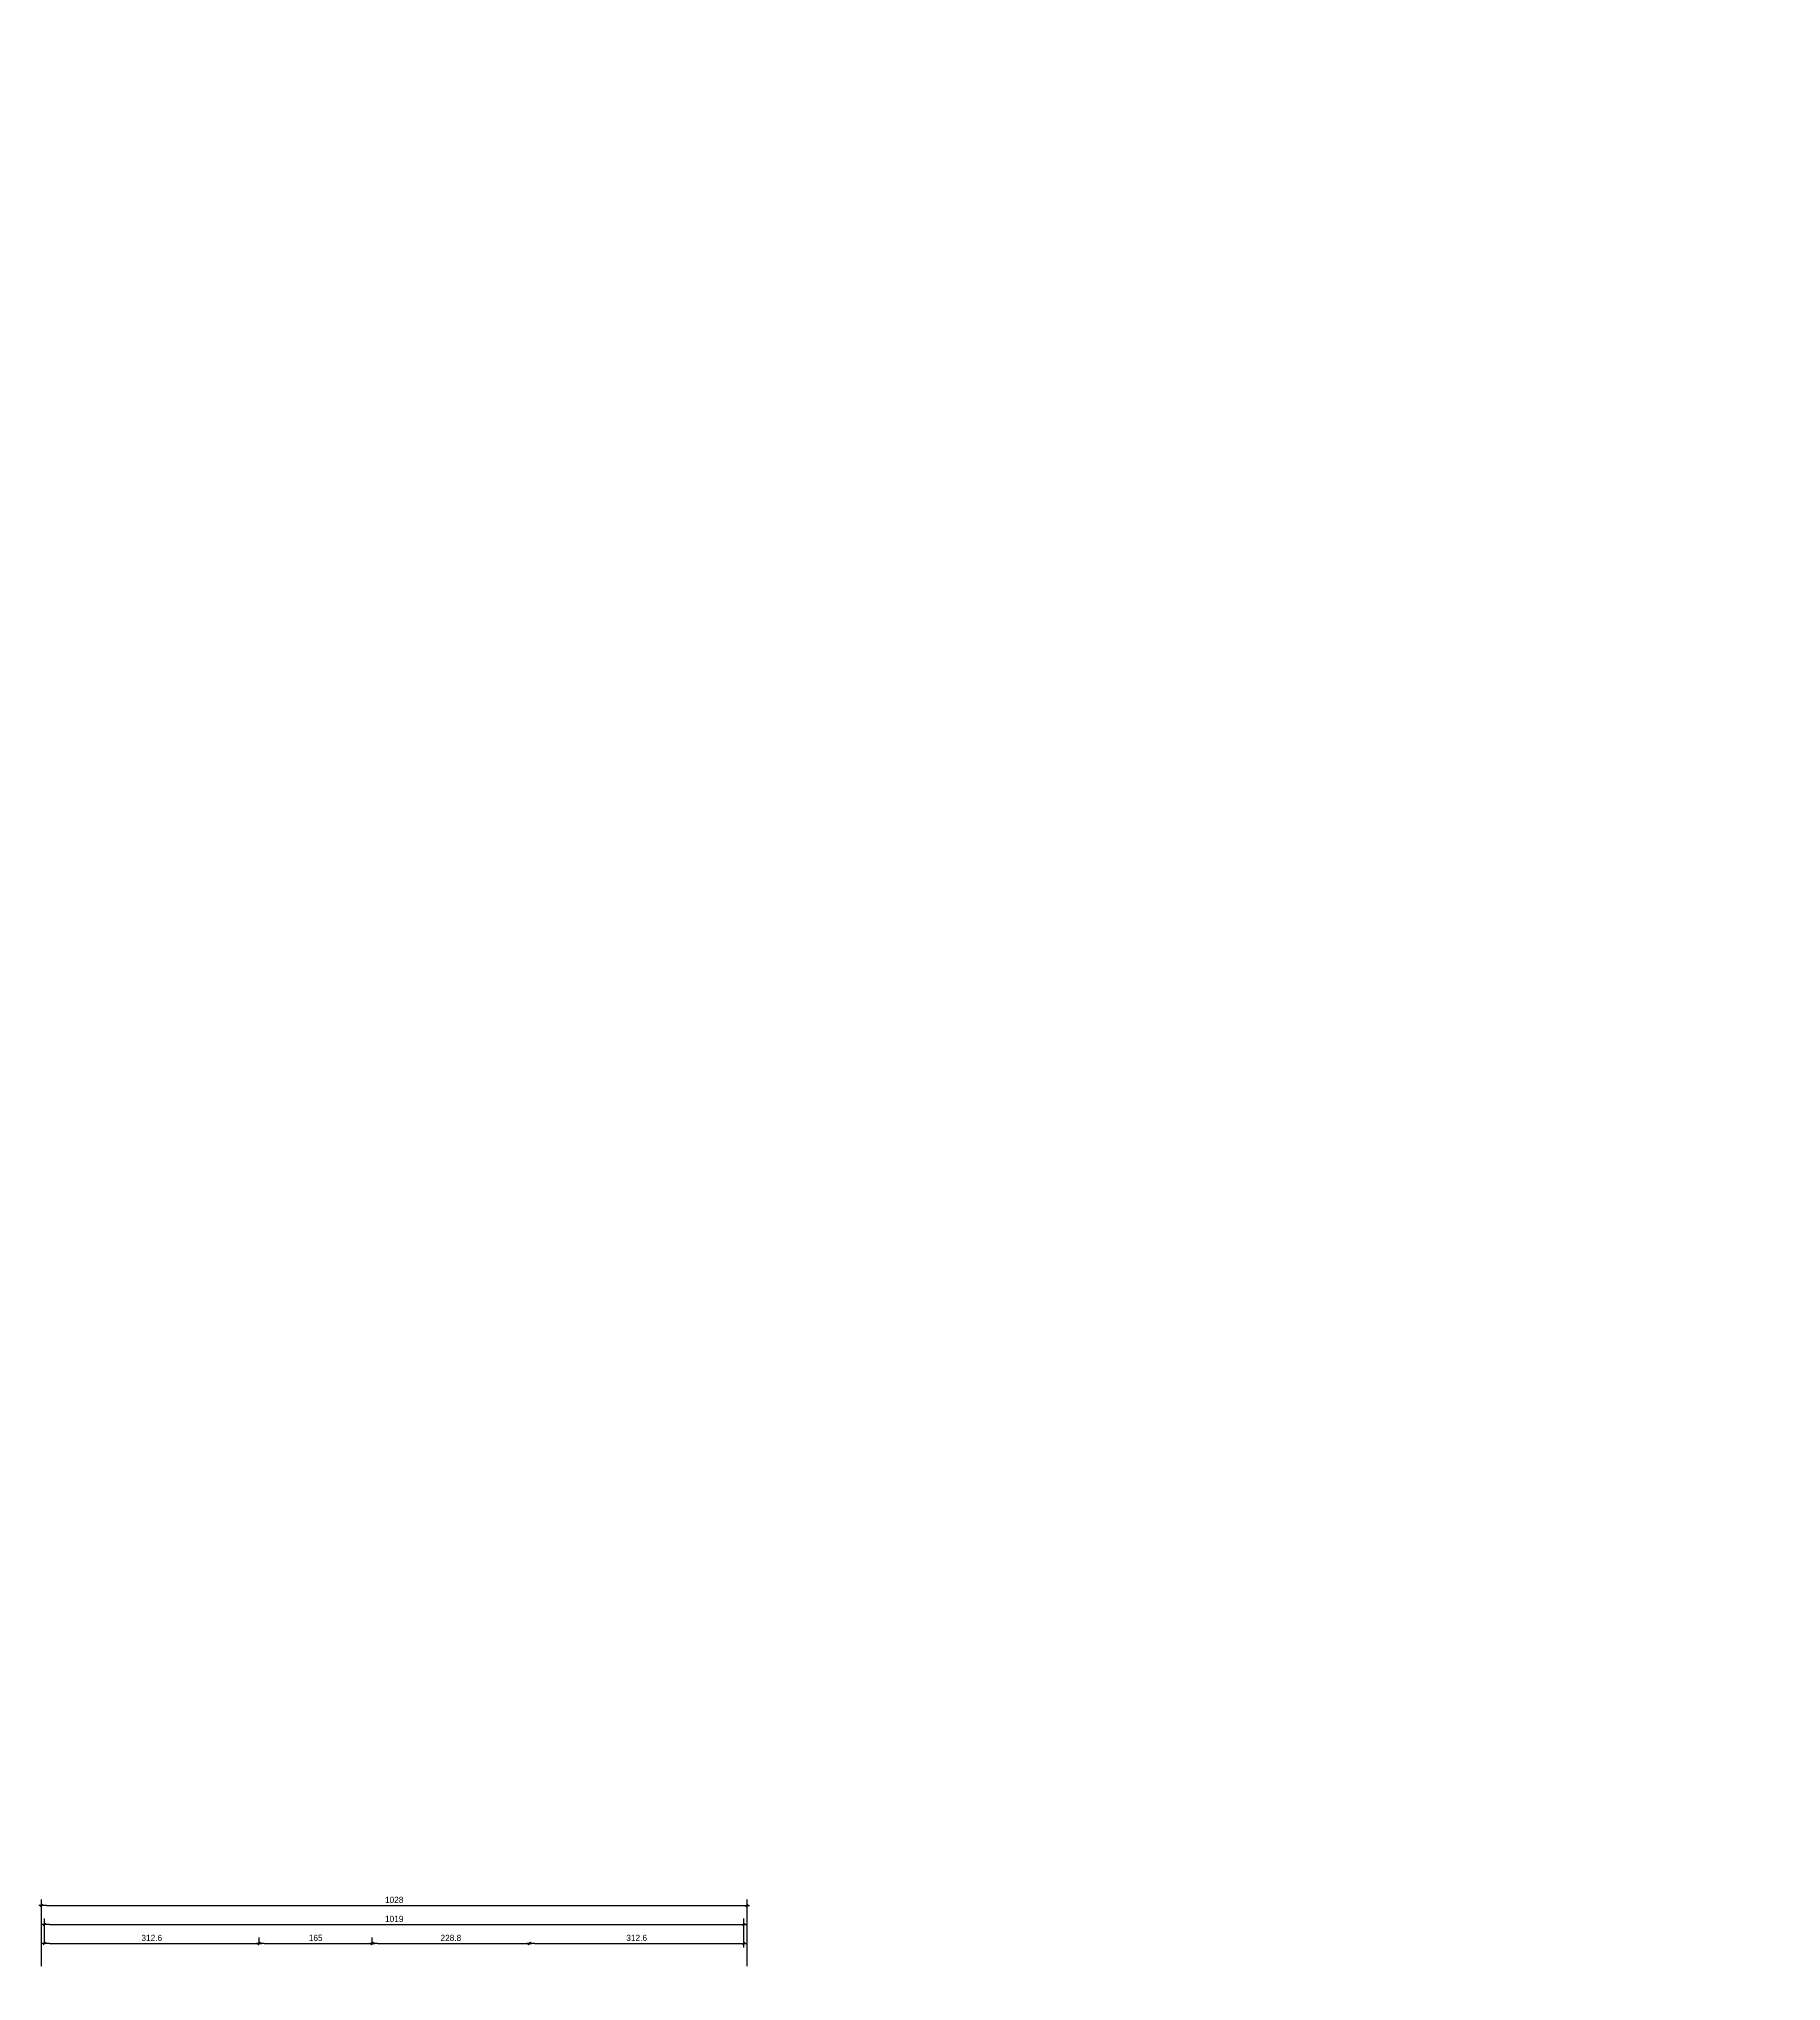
# Model space of a CAD drawing. Header units: millimetres. Extents: x 19442 to 19711, y 4351 to 4752.
# Drawn here: x 19444 to 19469.38, y 4522.78 to 4551.07 of the extents above; entities that cross this region are included whole.
import ezdxf

# ---------------------------------------------------------------- set-up
doc = ezdxf.new("R2010")
doc.units = ezdxf.units.MM
for name, color, linetype in [('0 @ 0.5', 7, 'Continuous'), ('cotas', 1, 'Continuous'), ('cotas @ 500', 1, 'Continuous')]:
    doc.layers.add(name, color=color, linetype=linetype)
doc.styles.add('century gothic', font='GOTHIC.TTF')
doc.dimstyles.new('ANOTATIVE 100 SMCONSTRUCCIONES', dxfattribs={"dimscale": 0, "dimtxt": 0.18, "dimasz": 0.15, "dimexe": 0.18, "dimexo": 0.09, "dimgap": 0.1, "dimtad": 1, "dimzin": 0, "dimdsep": 46, "dimtxsty": 'century gothic', "dimblk1": 'FLECHA1', "dimblk2": 'FLECHA1', "dimsah": 1, "dimcen": 0.18, "dimdle": 0.075, "dimclrd": 1, "dimclre": 1, "dimclrt": 2, "dimaunit": 1, "dimadec": 0, "dimazin": 0, "dimtfac": 0.75, "dimtix": 1, "dimtmove": 2, "dimatfit": 3, "dimfxl": 0.09, "dimtvp": 1.5, "dimtfill": 1, "dimtolj": 1, "dimtzin": 0, "dimarcsym": 0})
doc.dimstyles.new('ANOTATIVE CM SMCONSTRUCCIONES', dxfattribs={"dimscale": 0, "dimtxt": 0.18, "dimasz": 0.15, "dimexe": 0.18, "dimexo": 0.18, "dimgap": 0.07, "dimtad": 1, "dimdec": 1, "dimlfac": 100, "dimdsep": 46, "dimtxsty": 'century gothic', "dimblk1": 'FLECHA1', "dimblk2": 'FLECHA1', "dimsah": 1, "dimcen": 0.18, "dimdle": 0.075, "dimclrd": 1, "dimclre": 1, "dimclrt": 2, "dimaunit": 1, "dimadec": 0, "dimazin": 2, "dimtfac": 0.75, "dimtdec": 1, "dimtix": 1, "dimtmove": 2, "dimatfit": 3, "dimfxl": 0.09, "dimtvp": 1.5, "dimtfill": 1, "dimtolj": 1, "dimtzin": 0, "dimarcsym": 0})

# ---------------------------------------------------------------- blocks, each defined once
blk = doc.blocks.new('FLECHA1')
at = {"color": 4}
blk.add_line((-0.24618, -0.24808), (0.24808, 0.25), dxfattribs=at)
at = {"color": 1}
blk.add_line((-1, 0), (0.49616, 0), dxfattribs=at)
blk = doc.blocks.new('*D430')
at = {"layer": 'cotas', "color": 1, "lineweight": -2, "transparency": 16777216}
for p, q in [((19614.326, 4625.845), (19614.326, 4700.845)), ((19570.984, 4550.845), (19524.326, 4550.845)), ((19614.326, 4548.43), (19614.326, 4550.845)), ((19570.534, 4548.43), (19524.326, 4548.43)), ((19614.326, 4473.43), (19614.326, 4398.43))]:
    blk.add_line(p, q, dxfattribs=at)
at = {"layer": 'Defpoints', "color": 0, "transparency": 16777216}
for p in [(19614.326, 4550.845), (19615.984, 4550.845), (19615.534, 4548.43)]:
    blk.add_point(p, dxfattribs=at)
at = {"layer": 'cotas', "color": 1, "lineweight": -2, "transparency": 16777216, "xscale": 75, "yscale": 75, "zscale": 75}
for p, rotation in [((19614.326, 4550.845), 270), ((19614.326, 4548.43), 90)]:
    blk.add_blockref('FLECHA1', p, dxfattribs=dict(at, rotation=rotation))
at = {"layer": 'cotas', "color": 2, "transparency": 16777216, "insert": (19517.338, 4549.637), "char_height": 90, "attachment_point": 5, "rotation": 90, "style": 'century gothic', "bg_fill": 3, "box_fill_scale": 1.1, "bg_fill_color": 256, "bg_fill_true_color": 13158600, "bg_fill_transparency": 0}
blk.add_mtext('\\A1;2.42', dxfattribs=at)
blk = doc.blocks.new('*D17')
at = {"color": 1, "lineweight": -2, "transparency": 16777216}
for p, q in [((19444.078, 4523.33), (19444.078, 4523.415)), ((19444.153, 4523.325), (19447.129, 4523.325)), ((19447.204, 4523.33), (19447.204, 4523.415))]:
    blk.add_line(p, q, dxfattribs=at)
at = {"layer": 'Defpoints', "color": 0, "transparency": 16777216}
for p in [(19447.204, 4523.325), (19444.078, 4523.24), (19447.204, 4523.24)]:
    blk.add_point(p, dxfattribs=at)
at = {"color": 1, "lineweight": -2, "transparency": 16777216, "xscale": 0.075, "yscale": 0.075, "zscale": 0.075, "rotation": 180}
blk.add_blockref('FLECHA1', (19444.078, 4523.325), dxfattribs=at)
at = {"color": 1, "lineweight": -2, "transparency": 16777216, "xscale": 0.075, "yscale": 0.075, "zscale": 0.075}
blk.add_blockref('FLECHA1', (19447.204, 4523.325), dxfattribs=at)
at = {"color": 2, "transparency": 16777216, "insert": (19445.641, 4523.407), "char_height": 0.09, "attachment_point": 5, "style": 'century gothic', "bg_fill": 3, "box_fill_scale": 1.1, "bg_fill_color": 256, "bg_fill_true_color": 13158600, "bg_fill_transparency": 0}
blk.add_mtext('\\A1;312.6', dxfattribs=at)
blk = doc.blocks.new('*D18')
at = {"color": 1, "lineweight": -2, "transparency": 16777216}
for p, q in [((19447.204, 4523.33), (19447.204, 4523.415)), ((19447.279, 4523.325), (19448.779, 4523.325)), ((19448.854, 4523.32), (19448.854, 4523.415))]:
    blk.add_line(p, q, dxfattribs=at)
at = {"layer": 'Defpoints', "color": 0, "transparency": 16777216}
for p in [(19448.854, 4523.325), (19447.204, 4523.24), (19448.854, 4523.23)]:
    blk.add_point(p, dxfattribs=at)
at = {"color": 1, "lineweight": -2, "transparency": 16777216, "xscale": 0.075, "yscale": 0.075, "zscale": 0.075, "rotation": 180}
blk.add_blockref('FLECHA1', (19447.204, 4523.325), dxfattribs=at)
at = {"color": 1, "lineweight": -2, "transparency": 16777216, "xscale": 0.075, "yscale": 0.075, "zscale": 0.075}
blk.add_blockref('FLECHA1', (19448.854, 4523.325), dxfattribs=at)
at = {"color": 2, "transparency": 16777216, "insert": (19448.029, 4523.407), "char_height": 0.09, "attachment_point": 5, "style": 'century gothic', "bg_fill": 3, "box_fill_scale": 1.1, "bg_fill_color": 256, "bg_fill_true_color": 13158600, "bg_fill_transparency": 0}
blk.add_mtext('\\A1;165', dxfattribs=at)
blk = doc.blocks.new('*D19')
at = {"color": 1, "lineweight": -2, "transparency": 16777216}
for p, q in [((19448.854, 4523.32), (19448.854, 4523.415)), ((19448.929, 4523.325), (19451.067, 4523.325))]:
    blk.add_line(p, q, dxfattribs=at)
at = {"layer": 'Defpoints', "color": 0, "transparency": 16777216}
for p in [(19451.142, 4523.325), (19451.142, 4523.325), (19448.854, 4523.23)]:
    blk.add_point(p, dxfattribs=at)
at = {"color": 1, "lineweight": -2, "transparency": 16777216, "xscale": 0.075, "yscale": 0.075, "zscale": 0.075, "rotation": 180}
blk.add_blockref('FLECHA1', (19448.854, 4523.325), dxfattribs=at)
at = {"color": 1, "lineweight": -2, "transparency": 16777216, "xscale": 0.075, "yscale": 0.075, "zscale": 0.075}
blk.add_blockref('FLECHA1', (19451.142, 4523.325), dxfattribs=at)
at = {"color": 2, "transparency": 16777216, "insert": (19449.998, 4523.407), "char_height": 0.09, "attachment_point": 5, "style": 'century gothic', "bg_fill": 3, "box_fill_scale": 1.1, "bg_fill_color": 256, "bg_fill_true_color": 13158600, "bg_fill_transparency": 0}
blk.add_mtext('\\A1;228.8', dxfattribs=at)
blk = doc.blocks.new('*D20')
at = {"color": 1, "lineweight": -2, "transparency": 16777216}
for p, q in [((19451.217, 4523.325), (19454.193, 4523.325)), ((19454.268, 4523.302), (19454.268, 4523.415))]:
    blk.add_line(p, q, dxfattribs=at)
at = {"layer": 'Defpoints', "color": 0, "transparency": 16777216}
for p in [(19451.142, 4523.325), (19454.268, 4523.325), (19454.268, 4523.212)]:
    blk.add_point(p, dxfattribs=at)
at = {"color": 1, "lineweight": -2, "transparency": 16777216, "xscale": 0.075, "yscale": 0.075, "zscale": 0.075, "rotation": 180}
blk.add_blockref('FLECHA1', (19451.142, 4523.325), dxfattribs=at)
at = {"color": 1, "lineweight": -2, "transparency": 16777216, "xscale": 0.075, "yscale": 0.075, "zscale": 0.075}
blk.add_blockref('FLECHA1', (19454.268, 4523.325), dxfattribs=at)
at = {"color": 2, "transparency": 16777216, "insert": (19452.705, 4523.407), "char_height": 0.09, "attachment_point": 5, "style": 'century gothic', "bg_fill": 3, "box_fill_scale": 1.1, "bg_fill_color": 256, "bg_fill_true_color": 13158600, "bg_fill_transparency": 0}
blk.add_mtext('\\A1;312.6', dxfattribs=at)
blk = doc.blocks.new('*D21')
at = {"color": 1, "lineweight": -2, "transparency": 16777216}
for p, q in [((19444.078, 4523.33), (19444.078, 4523.691)), ((19444.153, 4523.601), (19454.193, 4523.601)), ((19454.268, 4523.27), (19454.268, 4523.691))]:
    blk.add_line(p, q, dxfattribs=at)
at = {"layer": 'Defpoints', "color": 0, "transparency": 16777216}
for p in [(19454.268, 4523.601), (19444.078, 4523.24), (19454.268, 4523.18)]:
    blk.add_point(p, dxfattribs=at)
at = {"color": 1, "lineweight": -2, "transparency": 16777216, "xscale": 0.075, "yscale": 0.075, "zscale": 0.075, "rotation": 180}
blk.add_blockref('FLECHA1', (19444.078, 4523.601), dxfattribs=at)
at = {"color": 1, "lineweight": -2, "transparency": 16777216, "xscale": 0.075, "yscale": 0.075, "zscale": 0.075}
blk.add_blockref('FLECHA1', (19454.268, 4523.601), dxfattribs=at)
at = {"color": 2, "transparency": 16777216, "insert": (19449.173, 4523.684), "char_height": 0.09, "attachment_point": 5, "style": 'century gothic', "bg_fill": 3, "box_fill_scale": 1.1, "bg_fill_color": 256, "bg_fill_true_color": 13158600, "bg_fill_transparency": 0}
blk.add_mtext('\\A1;1019', dxfattribs=at)
blk = doc.blocks.new('*D39')
at = {"color": 1, "lineweight": -2, "transparency": 16777216}
for p, q in [((19444.033, 4522.995), (19444.033, 4523.969)), ((19444.108, 4523.879), (19454.238, 4523.879)), ((19454.313, 4522.995), (19454.313, 4523.969))]:
    blk.add_line(p, q, dxfattribs=at)
at = {"layer": 'Defpoints', "color": 0, "transparency": 16777216}
for p in [(19454.313, 4523.879), (19444.033, 4522.905), (19454.313, 4522.905)]:
    blk.add_point(p, dxfattribs=at)
at = {"color": 1, "lineweight": -2, "transparency": 16777216, "xscale": 0.075, "yscale": 0.075, "zscale": 0.075, "rotation": 180}
blk.add_blockref('FLECHA1', (19444.033, 4523.879), dxfattribs=at)
at = {"color": 1, "lineweight": -2, "transparency": 16777216, "xscale": 0.075, "yscale": 0.075, "zscale": 0.075}
blk.add_blockref('FLECHA1', (19454.313, 4523.879), dxfattribs=at)
at = {"color": 2, "transparency": 16777216, "insert": (19449.173, 4523.961), "char_height": 0.09, "attachment_point": 5, "style": 'century gothic', "bg_fill": 3, "box_fill_scale": 1.1, "bg_fill_color": 256, "bg_fill_true_color": 13158600, "bg_fill_transparency": 0}
blk.add_mtext('\\A1;1028', dxfattribs=at)
blk = doc.blocks.new('*U674')
at = {"layer": 'cotas @ 500'}
dim = blk.add_linear_dim(base=(19614.326038274, 4550.84482378), p1=(19615.533859709, 4548.42982378), p2=(19615.98360808, 4550.84482378), angle=90, dimstyle='ANOTATIVE 100 SMCONSTRUCCIONES', override={"dimscale": 500, "dimtix": 1, "dimtofl": 1, "dimtmove": 1, "dimatfit": 1}, dxfattribs=at)
dim.commit()
dim.dimension.update_dxf_attribs({"geometry": '*D430', "text_midpoint": (19517.337595038, 4549.63732378)})

msp = doc.modelspace()

# ---------------------------------------------------------------- block references
at = {"layer": 'cotas'}
msp.add_blockref('*U674', (0, 0), dxfattribs=at)

# ---------------------------------------------------------------- dimensions: what is measured, and where the dimension line sits
at = {"layer": '0 @ 0.5'}
dim = msp.add_linear_dim(base=(19447.2042, 4523.3245), p1=(19444.078, 4523.24), p2=(19447.2042, 4523.24), dimstyle='ANOTATIVE CM SMCONSTRUCCIONES', override={"dimscale": 0.5, "dimtix": 1, "dimtofl": 1, "dimtmove": 2, "dimatfit": 3}, dxfattribs=at)
dim.commit()
dim.dimension.update_dxf_attribs({"geometry": '*D17', "text_midpoint": (19445.6411, 4523.4068)})

# ---------------------------------------------------------------- next in the draw order: dimensions: what is measured, and where the dimension line sits
dim = msp.add_linear_dim(base=(19448.8542, 4523.3245), p1=(19447.2042, 4523.24), p2=(19448.8542, 4523.2297), dimstyle='ANOTATIVE CM SMCONSTRUCCIONES', override={"dimscale": 0.5, "dimtix": 1, "dimtofl": 1, "dimtmove": 2, "dimatfit": 3}, dxfattribs=at)
dim.commit()
dim.dimension.update_dxf_attribs({"geometry": '*D18', "text_midpoint": (19448.0292, 4523.4068)})

# ---------------------------------------------------------------- next in the draw order: dimensions: what is measured, and where the dimension line sits
dim = msp.add_linear_dim(base=(19451.14171, 4523.32453), p1=(19448.8542, 4523.22971), p2=(19451.14171, 4523.32453), dimstyle='ANOTATIVE CM SMCONSTRUCCIONES', override={"dimscale": 0.5, "dimtix": 1, "dimtofl": 1, "dimtmove": 2, "dimatfit": 3}, dxfattribs=at)
dim.commit()
dim.dimension.update_dxf_attribs({"geometry": '*D19', "text_midpoint": (19449.99795, 4523.4068)})

# ---------------------------------------------------------------- next in the draw order: dimensions: what is measured, and where the dimension line sits
dim = msp.add_linear_dim(base=(19454.2679, 4523.3245), p1=(19451.1417, 4523.3245), p2=(19454.2679, 4523.2122), dimstyle='ANOTATIVE CM SMCONSTRUCCIONES', override={"dimscale": 0.5, "dimtix": 1, "dimtofl": 1, "dimtmove": 2, "dimatfit": 3}, dxfattribs=at)
dim.commit()
dim.dimension.update_dxf_attribs({"geometry": '*D20', "text_midpoint": (19452.7048, 4523.4068)})

# ---------------------------------------------------------------- next in the draw order: dimensions: what is measured, and where the dimension line sits
dim = msp.add_linear_dim(base=(19454.2679, 4523.6013), p1=(19444.078, 4523.24), p2=(19454.2679, 4523.1797), dimstyle='ANOTATIVE CM SMCONSTRUCCIONES', override={"dimscale": 0.5, "dimtix": 1, "dimtofl": 1, "dimtmove": 2, "dimatfit": 3}, dxfattribs=at)
dim.commit()
dim.dimension.update_dxf_attribs({"geometry": '*D21', "text_midpoint": (19449.173, 4523.6835)})

# ---------------------------------------------------------------- next in the draw order: dimensions: what is measured, and where the dimension line sits
dim = msp.add_linear_dim(base=(19454.3129, 4523.8785), p1=(19444.033, 4522.9054), p2=(19454.3129, 4522.9054), dimstyle='ANOTATIVE CM SMCONSTRUCCIONES', override={"dimscale": 0.5, "dimtix": 1, "dimtofl": 1, "dimtmove": 2, "dimatfit": 3}, dxfattribs=at)
dim.commit()
dim.dimension.update_dxf_attribs({"geometry": '*D39', "text_midpoint": (19449.173, 4523.9608)})

doc.saveas('drawing.dxf')
